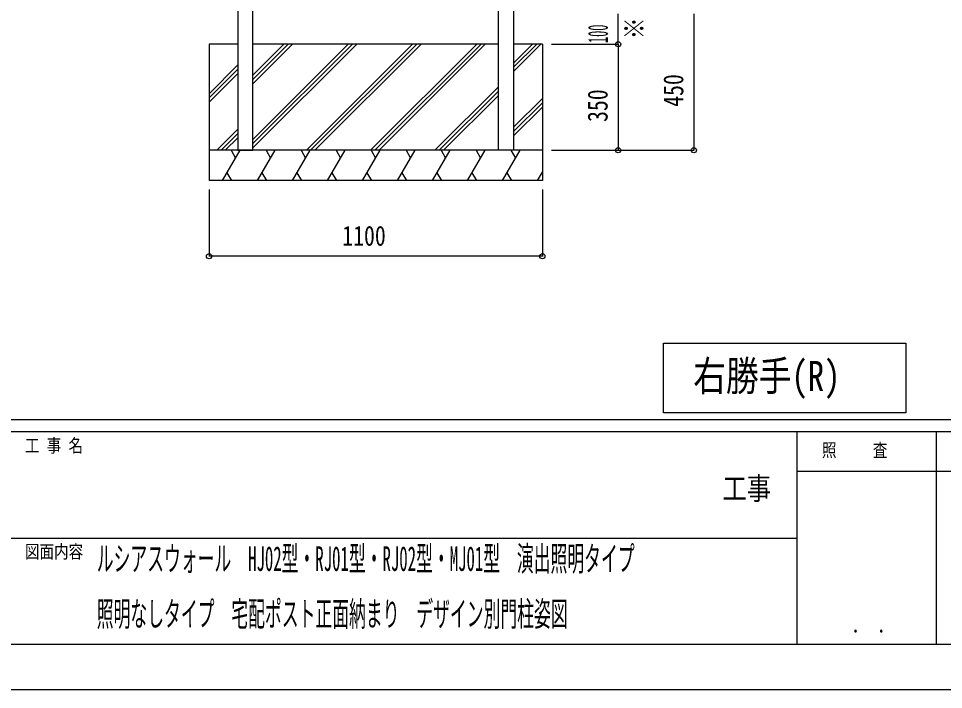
# Model space of a CAD drawing. Units: millimetres, scale not verified. Extents: x -8418 to 8410, y -5948 to 5940.
# Drawn here: x 21 to 3074, y -5940 to -3725 of the extents above; entities that cross this region are included whole.
import ezdxf
from ezdxf.enums import TextEntityAlignment as Align

# ---------------------------------------------------------------- set-up
doc = ezdxf.new("R2010")
doc.units = ezdxf.units.MM
doc.header["$LTSCALE"] = 30
for name, color, linetype in [('0-1_USER1', 3, 'Continuous'), ('0-4_YKK_A1', 4, 'Continuous'), ('0-5_YKK_D', 6, 'Continuous'), ('0-6_YKK_ZWAK', 7, 'Continuous')]:
    doc.layers.add(name, color=color, linetype=linetype)
doc.styles.add('ＭＳ ゴシック', font='')
doc.styles.get('ＭＳ ゴシック').set_extended_font_data('MS Gothic')

msp = doc.modelspace()

# ---------------------------------------------------------------- linework, layer by layer
at = {"layer": '0-1_USER1'}
msp.add_lwpolyline([(2149.24, -4796.37), (2949.24, -4796.37), (2949.24, -5026.37), (2149.24, -5026.37)], close=True, dxfattribs=at)
at = {"layer": '0-4_YKK_A1'}
for p, q in [((744.84, -3687.6), (744.84, -4160.1)), ((794.84, -4160.1), (794.84, -3685.1)), ((1604.84, -4160.1), (1604.84, -3685.1)), ((1654.84, -3687.6), (1654.84, -4160.1)), ((649.84, -3810.1), (649.84, -4260.1)), ((744.84, -3810.1), (649.84, -3810.1)), ((794.84, -3912.09), (896.82, -3810.1)), ((794.84, -4124.22), (1108.95, -3810.1)), ((794.84, -3926.23), (910.96, -3810.1)), ((794.84, -4138.36), (1123.1, -3810.1)), ((794.84, -3940.37), (925.11, -3810.1)), ((794.84, -4152.5), (1137.24, -3810.1)), ((971.09, -4160.1), (1321.09, -3810.1)), ((985.23, -4160.1), (1335.23, -3810.1)), ((999.37, -4160.1), (1349.37, -3810.1)), ((1183.22, -4160.1), (1533.22, -3810.1)), ((1197.36, -4160.1), (1547.36, -3810.1)), ((1211.5, -4160.1), (1561.5, -3810.1)), ((1749.84, -3810.1), (1654.84, -3810.1)), ((1654.84, -3872.24), (1716.98, -3810.1)), ((1654.84, -3886.38), (1731.12, -3810.1)), ((1654.84, -3900.52), (1745.26, -3810.1)), ((1749.84, -3810.1), (1749.84, -4260.1)), ((649.84, -3973.36), (744.84, -3878.36)), ((649.84, -3987.5), (744.84, -3892.5)), ((649.84, -4001.64), (744.84, -3906.64)), ((1395.35, -4160.1), (1604.84, -3950.61)), ((1409.49, -4160.1), (1604.84, -3964.76)), ((1423.63, -4160.1), (1604.84, -3978.9)), ((1654.84, -4084.37), (1749.84, -3989.37)), ((1654.84, -4098.51), (1749.84, -4003.51)), ((1654.84, -4112.66), (1749.84, -4017.66)), ((675.23, -4160.1), (744.84, -4090.49)), ((689.37, -4160.1), (744.84, -4104.63)), ((703.51, -4160.1), (744.84, -4118.77)), ((1749.84, -4160.1), (649.84, -4160.1)), ((694.84, -4260.1), (752.58, -4160.1)), ((722.58, -4160.1), (737.58, -4186.08)), ((744.84, -4160.1), (794.84, -4160.1)), ((810.31, -4260.1), (868.05, -4160.1)), ((838.05, -4160.1), (853.05, -4186.08)), ((925.78, -4260.1), (983.52, -4160.1)), ((953.52, -4160.1), (968.52, -4186.08)), ((1041.25, -4260.1), (1098.99, -4160.1)), ((1068.99, -4160.1), (1083.99, -4186.08)), ((1156.72, -4260.1), (1214.46, -4160.1)), ((1184.46, -4160.1), (1199.46, -4186.08)), ((1272.19, -4260.1), (1329.93, -4160.1)), ((1299.93, -4160.1), (1314.93, -4186.08)), ((1387.66, -4260.1), (1445.4, -4160.1)), ((1415.4, -4160.1), (1430.4, -4186.08)), ((1503.13, -4260.1), (1560.87, -4160.1)), ((1530.87, -4160.1), (1545.87, -4186.08)), ((1654.84, -4160.1), (1604.84, -4160.1)), ((1618.6, -4260.1), (1676.34, -4160.1)), ((1646.34, -4160.1), (1661.34, -4186.08)), ((724.84, -4260.1), (709.84, -4234.12)), ((840.31, -4260.1), (825.31, -4234.12)), ((955.78, -4260.1), (940.78, -4234.12)), ((1071.25, -4260.1), (1056.25, -4234.12)), ((1186.72, -4260.1), (1171.72, -4234.12)), ((1302.19, -4260.1), (1287.19, -4234.12)), ((1417.66, -4260.1), (1402.66, -4234.12)), ((1533.13, -4260.1), (1518.13, -4234.12)), ((1648.6, -4260.1), (1633.6, -4234.12)), ((1734.07, -4260.1), (1749.84, -4232.79)), ((1749.84, -4235.44), (1749.07, -4234.12)), ((1749.84, -4260.1), (649.84, -4260.1))]:
    msp.add_line(p, q, dxfattribs=at)
msp.add_lwpolyline([(1604.84, -3810.1), (1199.84, -3810.1), (794.84, -3810.1)], dxfattribs=at)
at = {"layer": '0-5_YKK_D'}
for p, q in [((1999.84, -3810.1), (1999.84, -3710.1)), ((2249.84, -3710.1), (2249.84, -4160.1)), ((1779.84, -3810.1), (2000.84, -3810.1)), ((1779.84, -3810.1), (2000.84, -3810.1)), ((1999.84, -3810.1), (1999.84, -4160.1)), ((1779.84, -4160.1), (2250.84, -4160.1)), ((1779.84, -4160.1), (2000.84, -4160.1)), ((649.84, -4290.1), (649.84, -4511.1)), ((1749.84, -4290.1), (1749.84, -4511.1)), ((1749.84, -4510.1), (649.84, -4510.1))]:
    msp.add_line(p, q, dxfattribs=at)
for centre in [(1999.84, -3810.1), (1999.84, -3810.1), (1999.84, -4160.1), (2249.84, -4160.1), (649.84, -4510.1), (1749.84, -4510.1)]:
    msp.add_circle(centre, 8.5, dxfattribs=at)
at = {"layer": '0-6_YKK_ZWAK'}
for p, q in [((7789.84, -5050.1), (-7810.16, -5050.1)), ((2589.84, -5090.1), (-10.16, -5090.1)), ((3049.84, -5090.1), (3049.84, -5790.1)), ((3969.84, -5220.1), (2589.84, -5220.1)), ((-10.16, -5440.1), (2589.84, -5440.1)), ((-10.16, -5790.1), (2589.84, -5790.1)), ((2589.84, -5790.1), (3969.84, -5790.1))]:
    msp.add_line(p, q, dxfattribs=at)
msp.add_lwpolyline([(-8410.2, -5940.1), (8409.8, -5940.1), (8409.8, 5939.9), (-8410.2, 5939.9)], close=True, dxfattribs=at)
msp.add_lwpolyline([(3969.84, -5090.1), (2589.84, -5090.1), (2589.84, -5790.1)], dxfattribs=at)

# ---------------------------------------------------------------- texts
at = {"layer": '0-1_USER1', "style": 'ＭＳ ゴシック'}
for s, height, width, p in [('右勝手(R)', 98.97, 0.8, (2247.8, -4984.1)), ('ルシアスウォール\u3000HJ02型・RJ01型・RJ02型・MJ01型\u3000演出照明タイプ\u3000', 81.38, 0.5, (279.34, -5573.1)), ('照明なしタイプ\u3000宅配ポスト正面納まり\u3000デザイン別門柱姿図', 81.38, 0.5, (279.34, -5755.46))]:
    msp.add_text(s, height=height, dxfattribs=dict(at, width=width)).set_placement(p, align=Align.BOTTOM_LEFT)
at = {"layer": '0-5_YKK_D', "style": 'ＭＳ ゴシック'}
for s, width, p in [('100', 0.45, (1985.84, -3806)), ('※', 0.8, (2105.84, -3793.7)), ('450', 0.8, (2234.84, -4016.7)), ('350', 0.8, (1984.84, -4066.7))]:
    msp.add_text(s, height=65.98, rotation=90, dxfattribs=dict(at, width=width)).set_placement(p, align=Align.BOTTOM_LEFT)
at = {"layer": '0-5_YKK_D', "style": 'ＭＳ ゴシック', "width": 0.8}
msp.add_text('1100', height=65.98, dxfattribs=at).set_placement((1089.44, -4495.1), align=Align.BOTTOM_LEFT)
at = {"layer": '0-6_YKK_ZWAK', "style": 'ＭＳ ゴシック', "width": 0.8}
for s, height, p in [('工 事 名', 43.99, (42.34, -5170.1)), ('照     査', 43.99, (2672.64, -5185.1)), ('工事', 73.31, (2344.47, -5335.03)), ('図面内容', 43.99, (42.34, -5520.1)), ('． ．', 51.83, (2769.8, -5768.8))]:
    msp.add_text(s, height=height, dxfattribs=at).set_placement(p, align=Align.BOTTOM_LEFT)

doc.saveas('drawing.dxf')
